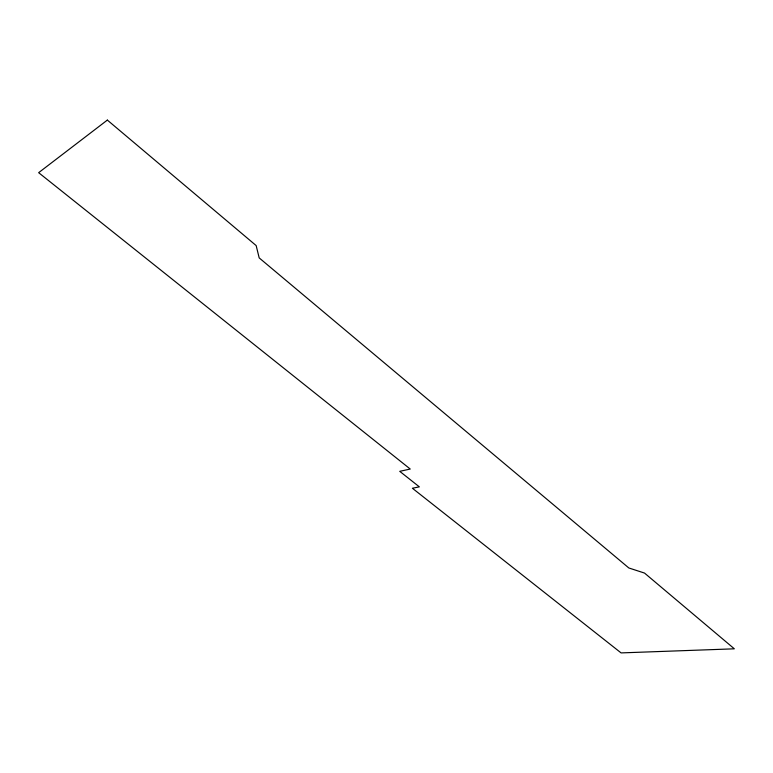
<?xml version="1.0" encoding="UTF-8"?>
<svg xmlns="http://www.w3.org/2000/svg" width="773" height="773" viewBox="0 0 773 773"><rect width="100%" height="100%" fill="white"/><g stroke="black" fill="none" stroke-linecap="round" stroke-linejoin="round"><path stroke-width="1.16" d="M107.35 120.095L38.65 172.679L410.25 469.047L399.728 471.327L419.353 486.864L412.386 488.246L621.086 652.905L734.35 648.818L644.527 573.073L628.836 567.971L259.187 257.902L256.163 245.582L107.35 120.095"/></g></svg>
